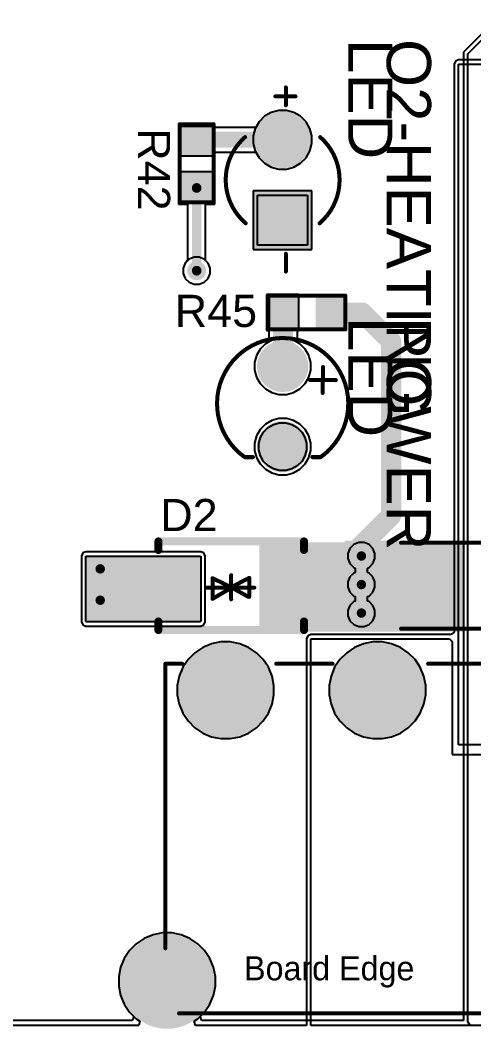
# Model space of a CAD drawing. Header units: millimetres. Extents: x -0.34 to 5.78, y -0.39 to 4.37.
# Drawn here: x 0.619 to 1.184, y -0.084 to 1.171 of the extents above; entities that cross this region are included whole.
import ezdxf

# ---------------------------------------------------------------- set-up
doc = ezdxf.new("R2010")
doc.units = ezdxf.units.MM
doc.header["$MEASUREMENT"] = 0
for name, color, linetype in [('BottomLayer', 5, 'Continuous'), ('BottomSolder', 6, 'Continuous'), ('MultiLayer', 9, 'Continuous'), ('PadHoleLayer', 156, 'Continuous'), ('TopLayer', 1, 'Continuous'), ('TopOverlay', 2, 'Continuous'), ('TopPaste', 8, 'Continuous'), ('TopSolder', 216, 'Continuous'), ('ViaHoleLayer', 16, 'Continuous')]:
    doc.layers.add(name, color=color, linetype=linetype)
doc.styles.add('Arial', font='', dxfattribs={"height": 0.2})
doc.styles.get('Arial').set_extended_font_data('Arial')

# ---------------------------------------------------------------- blocks, each defined once
blk = doc.blocks.new('SS_12D11G5R__20')
at = {"layer": 'BottomLayer'}
h = blk.add_hatch(color=5, dxfattribs=at)
edge = h.paths.add_edge_path()
edge.add_arc((-0.0728, 0.3622), 0.0551, 0, 360)
h = blk.add_hatch(color=5, dxfattribs=at)
edge = h.paths.add_edge_path()
edge.add_arc((0.4508, 0.3622), 0.0551, 0, 360)
h = blk.add_hatch(color=5, dxfattribs=at)
edge = h.paths.add_edge_path()
edge.add_arc((0, 0), 0.0551, 0, 360)
h = blk.add_hatch(color=5, dxfattribs=at)
edge = h.paths.add_edge_path()
edge.add_arc((0.189, 0), 0.0551, 0, 360)
h = blk.add_hatch(color=5, dxfattribs=at)
edge = h.paths.add_edge_path()
edge.add_arc((0.378, 0), 0.0551, 0, 360)
at = {"layer": 'BottomSolder'}
h = blk.add_hatch(color=6, dxfattribs=at)
edge = h.paths.add_edge_path()
edge.add_arc((-0.0728, 0.3622), 0.0591, 0, 360)
h = blk.add_hatch(color=6, dxfattribs=at)
edge = h.paths.add_edge_path()
edge.add_arc((0.4508, 0.3622), 0.0591, 0, 360)
h = blk.add_hatch(color=6, dxfattribs=at)
edge = h.paths.add_edge_path()
edge.add_arc((0, 0), 0.0591, 0, 360)
h = blk.add_hatch(color=6, dxfattribs=at)
edge = h.paths.add_edge_path()
edge.add_arc((0.189, 0), 0.0591, 0, 360)
h = blk.add_hatch(color=6, dxfattribs=at)
edge = h.paths.add_edge_path()
edge.add_arc((0.378, 0), 0.0591, 0, 360)
at = {"layer": 'MultiLayer'}
h = blk.add_hatch(color=9, dxfattribs=at)
edge = h.paths.add_edge_path()
edge.add_arc((-0.0728, 0.3622), 0.0551, 0, 360)
h = blk.add_hatch(color=9, dxfattribs=at)
edge = h.paths.add_edge_path()
edge.add_arc((0.4508, 0.3622), 0.0551, 0, 360)
h = blk.add_hatch(color=9, dxfattribs=at)
edge = h.paths.add_edge_path()
edge.add_arc((0, 0), 0.0551, 0, 360)
h = blk.add_hatch(color=9, dxfattribs=at)
edge = h.paths.add_edge_path()
edge.add_arc((0.189, 0), 0.0551, 0, 360)
h = blk.add_hatch(color=9, dxfattribs=at)
edge = h.paths.add_edge_path()
edge.add_arc((0.378, 0), 0.0551, 0, 360)
at = {"layer": 'PadHoleLayer'}
h = blk.add_hatch(color=156, dxfattribs=at)
edge = h.paths.add_edge_path()
edge.add_arc((-0.0728, 0.3622), 0.0315, 0, 360)
h = blk.add_hatch(color=156, dxfattribs=at)
edge = h.paths.add_edge_path()
edge.add_arc((0.4508, 0.3622), 0.0315, 0, 360)
h = blk.add_hatch(color=156, dxfattribs=at)
edge = h.paths.add_edge_path()
edge.add_arc((0, 0), 0.0315, 0, 360)
h = blk.add_hatch(color=156, dxfattribs=at)
edge = h.paths.add_edge_path()
edge.add_arc((0.189, 0), 0.0315, 0, 360)
h = blk.add_hatch(color=156, dxfattribs=at)
edge = h.paths.add_edge_path()
edge.add_arc((0.378, 0), 0.0315, 0, 360)
at = {"layer": 'TopLayer'}
h = blk.add_hatch(color=1, dxfattribs=at)
edge = h.paths.add_edge_path()
edge.add_arc((-0.0728, 0.3622), 0.0551, 0, 360)
h = blk.add_hatch(color=1, dxfattribs=at)
edge = h.paths.add_edge_path()
edge.add_arc((0.4508, 0.3622), 0.0551, 0, 360)
h = blk.add_hatch(color=1, dxfattribs=at)
edge = h.paths.add_edge_path()
edge.add_arc((0, 0), 0.0551, 0, 360)
h = blk.add_hatch(color=1, dxfattribs=at)
edge = h.paths.add_edge_path()
edge.add_arc((0.189, 0), 0.0551, 0, 360)
h = blk.add_hatch(color=1, dxfattribs=at)
edge = h.paths.add_edge_path()
edge.add_arc((0.378, 0), 0.0551, 0, 360)
at = {"layer": 'TopSolder'}
h = blk.add_hatch(color=216, dxfattribs=at)
edge = h.paths.add_edge_path()
edge.add_arc((-0.0728, 0.3622), 0.0591, 0, 360)
h = blk.add_hatch(color=216, dxfattribs=at)
edge = h.paths.add_edge_path()
edge.add_arc((0.4508, 0.3622), 0.0591, 0, 360)
h = blk.add_hatch(color=216, dxfattribs=at)
edge = h.paths.add_edge_path()
edge.add_arc((0, 0), 0.0591, 0, 360)
h = blk.add_hatch(color=216, dxfattribs=at)
edge = h.paths.add_edge_path()
edge.add_arc((0.189, 0), 0.0591, 0, 360)
h = blk.add_hatch(color=216, dxfattribs=at)
edge = h.paths.add_edge_path()
edge.add_arc((0.378, 0), 0.0591, 0, 360)
at = {"layer": 'TopOverlay'}
for points, const_width in [([(0.436, 0.4021), (-0.058, 0.4021)], 0.005), ([(0.0235, 0.3895), (0.0105, 0.3765)], 0.01), ([(0.0365, 0.3765), (0.0235, 0.3895)], 0.01), ([(0.0365, 0.3765), (0.0105, 0.3765)], 0.01), ([(0.0235, 0.3765), (0.0235, 0.3622)], 0.01), ([(0.035, 0.3507), (0.0235, 0.3622)], 0.01), ([(0.05, 0.3507), (0.035, 0.3507)], 0.01), ([(-0.075, 0.3211), (-0.075, -0.0329)], 0.005), ([(0.453, 0.3211), (0.453, -0.0329)], 0.005), ([(-0.054, -0.0329), (-0.075, -0.0329)], 0.005), ([(0.126, -0.0329), (0.056, -0.0329)], 0.005), ([(0.315, -0.0329), (0.245, -0.0329)], 0.005), ([(0.453, -0.0329), (0.432, -0.0329)], 0.005)]:
    blk.add_lwpolyline(points, dxfattribs=dict(at, const_width=const_width))
for points, const_width in [([(-0.0593, 0.4021, 1), (-0.0568, 0.4021, 1)], 0.0025), ([(0.4347, 0.4021, 1), (0.4372, 0.4021, 1)], 0.0025), ([(0.021, 0.3895, 1), (0.026, 0.3895, 1)], 0.005), ([(0.021, 0.3895, 1), (0.026, 0.3895, 1)], 0.005), ([(0.008, 0.3765, 1), (0.013, 0.3765, 1)], 0.005), ([(0.008, 0.3765, 1), (0.013, 0.3765, 1)], 0.005), ([(0.021, 0.3765, 1), (0.026, 0.3765, 1)], 0.005), ([(0.034, 0.3765, 1), (0.039, 0.3765, 1)], 0.005), ([(0.034, 0.3765, 1), (0.039, 0.3765, 1)], 0.005), ([(0.021, 0.3622, 1), (0.026, 0.3622, 1)], 0.005), ([(0.021, 0.3622, 1), (0.026, 0.3622, 1)], 0.005), ([(0.0325, 0.3507, 1), (0.0375, 0.3507, 1)], 0.005), ([(0.0325, 0.3507, 1), (0.0375, 0.3507, 1)], 0.005), ([(0.0475, 0.3507, 1), (0.0525, 0.3507, 1)], 0.005), ([(-0.0763, 0.3211, 1), (-0.0738, 0.3211, 1)], 0.0025), ([(0.4517, 0.3211, 1), (0.4542, 0.3211, 1)], 0.0025), ([(-0.042, 0.06, 1), (-0.052, 0.06, 1)], 0.0197), ([(-0.0569, 0.06, 1), (-0.0471, 0.06, 1)], 0.00984), ([(-0.0469, 0.06, 1), (-0.0371, 0.06, 1)], 0.00984), ([(-0.0763, -0.0329, 1), (-0.0738, -0.0329, 1)], 0.0025), ([(-0.0763, -0.0329, 1), (-0.0738, -0.0329, 1)], 0.0025), ([(-0.0553, -0.0329, 1), (-0.0528, -0.0329, 1)], 0.0025), ([(0.0547, -0.0329, 1), (0.0572, -0.0329, 1)], 0.0025), ([(0.1247, -0.0329, 1), (0.1272, -0.0329, 1)], 0.0025), ([(0.2437, -0.0329, 1), (0.2462, -0.0329, 1)], 0.0025), ([(0.3137, -0.0329, 1), (0.3162, -0.0329, 1)], 0.0025), ([(0.4307, -0.0329, 1), (0.4332, -0.0329, 1)], 0.0025), ([(0.4517, -0.0329, 1), (0.4542, -0.0329, 1)], 0.0025), ([(0.4517, -0.0329, 1), (0.4542, -0.0329, 1)], 0.0025)]:
    blk.add_lwpolyline(points, format="xyb", close=True, dxfattribs=dict(at, const_width=const_width))
blk.add_text('Board Edge ', height=0.03, rotation=180, dxfattribs=at).set_placement((0.355, 0.361))
blk = doc.blocks.new('R___0603_26')
at = {"layer": 'TopLayer'}
for points in [[(-0.015, 0.0175), (-0.015, -0.0175), (-0.045, -0.0175), (-0.045, 0.0175)], [(0.045, 0.0175), (0.045, -0.0175), (0.015, -0.0175), (0.015, 0.0175)]]:
    blk.add_hatch(color=1, dxfattribs=at).paths.add_polyline_path(points)
at = {"layer": 'TopPaste'}
for points in [[(-0.015, 0.0175), (-0.015, -0.0175), (-0.045, -0.0175), (-0.045, 0.0175)], [(0.045, 0.0175), (0.045, -0.0175), (0.015, -0.0175), (0.015, 0.0175)]]:
    blk.add_hatch(color=8, dxfattribs=at).paths.add_polyline_path(points)
at = {"layer": 'TopSolder'}
for points in [[(-0.011, 0.0215), (-0.011, -0.0215), (-0.049, -0.0215), (-0.049, 0.0215)], [(0.049, 0.0215), (0.049, -0.0215), (0.011, -0.0215), (0.011, 0.0215)]]:
    blk.add_hatch(color=216, dxfattribs=at).paths.add_polyline_path(points)
at = {"layer": 'TopOverlay', "const_width": 0.005}
for points in [[(-0.048, 0.021), (-0.048, -0.021)], [(0.048, 0.021), (-0.048, 0.021)], [(0.048, 0.021), (0.048, -0.021)], [(0.048, -0.021), (-0.048, -0.021)]]:
    blk.add_lwpolyline(points, dxfattribs=at)
at = {"layer": 'TopOverlay', "const_width": 0.0025}
for points in [[(-0.04925, 0.021, 1), (-0.04675, 0.021, 1)], [(-0.04925, 0.021, 1), (-0.04675, 0.021, 1)], [(0.04675, 0.021, 1), (0.04925, 0.021, 1)], [(0.04675, 0.021, 1), (0.04925, 0.021, 1)], [(-0.04925, -0.021, 1), (-0.04675, -0.021, 1)], [(-0.04925, -0.021, 1), (-0.04675, -0.021, 1)], [(0.04675, -0.021, 1), (0.04925, -0.021, 1)], [(0.04675, -0.021, 1), (0.04925, -0.021, 1)]]:
    blk.add_lwpolyline(points, format="xyb", close=True, dxfattribs=at)
blk = doc.blocks.new('R___0603_29')
at = {"layer": 'TopLayer'}
for points in [[(-0.015, 0.0175), (-0.015, -0.0175), (-0.045, -0.0175), (-0.045, 0.0175)], [(0.045, 0.0175), (0.045, -0.0175), (0.015, -0.0175), (0.015, 0.0175)]]:
    blk.add_hatch(color=1, dxfattribs=at).paths.add_polyline_path(points)
at = {"layer": 'TopPaste'}
for points in [[(-0.015, 0.0175), (-0.015, -0.0175), (-0.045, -0.0175), (-0.045, 0.0175)], [(0.045, 0.0175), (0.045, -0.0175), (0.015, -0.0175), (0.015, 0.0175)]]:
    blk.add_hatch(color=8, dxfattribs=at).paths.add_polyline_path(points)
at = {"layer": 'TopSolder'}
for points in [[(-0.011, 0.0215), (-0.011, -0.0215), (-0.049, -0.0215), (-0.049, 0.0215)], [(0.049, 0.0215), (0.049, -0.0215), (0.011, -0.0215), (0.011, 0.0215)]]:
    blk.add_hatch(color=216, dxfattribs=at).paths.add_polyline_path(points)
at = {"layer": 'TopOverlay', "const_width": 0.005}
for points in [[(-0.048, 0.021), (0.048, 0.021)], [(-0.048, 0.021), (-0.048, -0.021)], [(0.048, 0.021), (0.048, -0.021)], [(-0.048, -0.021), (0.048, -0.021)]]:
    blk.add_lwpolyline(points, dxfattribs=at)
at = {"layer": 'TopOverlay', "const_width": 0.0025}
for points in [[(-0.04925, 0.021, 1), (-0.04675, 0.021, 1)], [(-0.04925, 0.021, 1), (-0.04675, 0.021, 1)], [(0.04675, 0.021, 1), (0.04925, 0.021, 1)], [(0.04675, 0.021, 1), (0.04925, 0.021, 1)], [(-0.04925, -0.021, 1), (-0.04675, -0.021, 1)], [(-0.04925, -0.021, 1), (-0.04675, -0.021, 1)], [(0.04675, -0.021, 1), (0.04925, -0.021, 1)], [(0.04675, -0.021, 1), (0.04925, -0.021, 1)]]:
    blk.add_lwpolyline(points, format="xyb", close=True, dxfattribs=at)
blk = doc.blocks.new('TH_LED_R___3MM_78')
at = {"layer": 'BottomLayer'}
h = blk.add_hatch(color=5, dxfattribs=at)
edge = h.paths.add_edge_path()
edge.add_arc((-0.05, 0), 0.03, 0, 360)
h = blk.add_hatch(color=5, dxfattribs=at)
edge = h.paths.add_edge_path()
edge.add_arc((0.05, 0), 0.03, 0, 360)
at = {"layer": 'BottomSolder'}
h = blk.add_hatch(color=6, dxfattribs=at)
edge = h.paths.add_edge_path()
edge.add_arc((-0.05, 0), 0.032, 0, 360)
h = blk.add_hatch(color=6, dxfattribs=at)
edge = h.paths.add_edge_path()
edge.add_arc((0.05, 0), 0.032, 0, 360)
at = {"layer": 'MultiLayer'}
h = blk.add_hatch(color=9, dxfattribs=at)
edge = h.paths.add_edge_path()
edge.add_arc((-0.05, 0), 0.03, 0, 360)
h = blk.add_hatch(color=9, dxfattribs=at)
edge = h.paths.add_edge_path()
edge.add_arc((0.05, 0), 0.03, 0, 360)
at = {"layer": 'PadHoleLayer'}
h = blk.add_hatch(color=156, dxfattribs=at)
edge = h.paths.add_edge_path()
edge.add_arc((-0.05, 0), 0.0177, 0, 360)
h = blk.add_hatch(color=156, dxfattribs=at)
edge = h.paths.add_edge_path()
edge.add_arc((0.05, 0), 0.0177, 0, 360)
at = {"layer": 'TopLayer'}
h = blk.add_hatch(color=1, dxfattribs=at)
edge = h.paths.add_edge_path()
edge.add_arc((-0.05, 0), 0.03, 0, 360)
h = blk.add_hatch(color=1, dxfattribs=at)
edge = h.paths.add_edge_path()
edge.add_arc((0.05, 0), 0.03, 0, 360)
at = {"layer": 'TopSolder'}
h = blk.add_hatch(color=216, dxfattribs=at)
edge = h.paths.add_edge_path()
edge.add_arc((-0.05, 0), 0.032, 0, 360)
h = blk.add_hatch(color=216, dxfattribs=at)
edge = h.paths.add_edge_path()
edge.add_arc((0.05, 0), 0.032, 0, 360)
at = {"layer": 'TopOverlay', "const_width": 0.005}
blk.add_lwpolyline([(0.063, -0.0472, -3.140746), (0.063, 0.0472)], format="xyb", dxfattribs=at)
for points in [[(-0.0332, 0.0338), (-0.0328, 0.0662)], [(-0.0168, 0.0498), (-0.0492, 0.0502)], [(0.063, 0.0369), (0.063, 0.0472)], [(0.063, -0.0472), (0.063, -0.0369)]]:
    blk.add_lwpolyline(points, dxfattribs=at)
at = {"layer": 'TopOverlay', "const_width": 0.0025}
for points in [[(-0.0341, 0.0662, 1), (-0.0316, 0.0662, 1)], [(-0.0504, 0.0502, 1), (-0.0479, 0.0502, 1)], [(-0.0181, 0.0498, 1), (-0.0156, 0.0498, 1)], [(0.0617, 0.0472, 1), (0.0642, 0.0472, 1)], [(0.0617, 0.0472, 1), (0.0642, 0.0472, 1)], [(0.0617, 0.0369, 1), (0.0642, 0.0369, 1)], [(-0.0344, 0.0338, 1), (-0.0319, 0.0338, 1)], [(0.0617, -0.0369, 1), (0.0642, -0.0369, 1)], [(0.0617, -0.0472, 1), (0.0642, -0.0472, 1)], [(0.0617, -0.0472, 1), (0.0642, -0.0472, 1)]]:
    blk.add_lwpolyline(points, format="xyb", close=True, dxfattribs=at)
blk = doc.blocks.new('TH_LED_3____81')
at = {"layer": 'BottomLayer'}
blk.add_hatch(color=5, dxfattribs=at).paths.add_polyline_path([(-0.0815, 0.0315), (-0.0185, 0.0315), (-0.0185, -0.0315), (-0.0815, -0.0315)])
h = blk.add_hatch(color=5, dxfattribs=at)
edge = h.paths.add_edge_path()
edge.add_arc((0.05, 0), 0.0315, 0, 360)
at = {"layer": 'BottomSolder'}
blk.add_hatch(color=6, dxfattribs=at).paths.add_polyline_path([(-0.0855, 0.0355), (-0.0145, 0.0355), (-0.0145, -0.0355), (-0.0855, -0.0355)])
h = blk.add_hatch(color=6, dxfattribs=at)
edge = h.paths.add_edge_path()
edge.add_arc((0.05, 0), 0.0355, 0, 360)
at = {"layer": 'MultiLayer'}
blk.add_hatch(color=9, dxfattribs=at).paths.add_polyline_path([(-0.0815, 0.0315), (-0.0185, 0.0315), (-0.0185, -0.0315), (-0.0815, -0.0315)])
h = blk.add_hatch(color=9, dxfattribs=at)
edge = h.paths.add_edge_path()
edge.add_arc((0.05, 0), 0.0315, 0, 360)
at = {"layer": 'PadHoleLayer'}
h = blk.add_hatch(color=156, dxfattribs=at)
edge = h.paths.add_edge_path()
edge.add_arc((-0.05, 0), 0.0177, 0, 360)
h = blk.add_hatch(color=156, dxfattribs=at)
edge = h.paths.add_edge_path()
edge.add_arc((0.05, 0), 0.0177, 0, 360)
at = {"layer": 'TopLayer'}
blk.add_hatch(color=1, dxfattribs=at).paths.add_polyline_path([(-0.0815, 0.0315), (-0.0185, 0.0315), (-0.0185, -0.0315), (-0.0815, -0.0315)])
h = blk.add_hatch(color=1, dxfattribs=at)
edge = h.paths.add_edge_path()
edge.add_arc((0.05, 0), 0.0315, 0, 360)
at = {"layer": 'TopSolder'}
blk.add_hatch(color=216, dxfattribs=at).paths.add_polyline_path([(-0.0855, 0.0355), (-0.0145, 0.0355), (-0.0145, -0.0355), (-0.0855, -0.0355)])
h = blk.add_hatch(color=216, dxfattribs=at)
edge = h.paths.add_edge_path()
edge.add_arc((0.05, 0), 0.0355, 0, 360)
at = {"layer": 'TopOverlay', "const_width": 0.005}
for points in [[(-0.0539, 0.046, -0.457336), (0.0533, 0.0467)], [(0.0533, -0.0467, -0.457336), (-0.0539, -0.046)]]:
    blk.add_lwpolyline(points, format="xyb", dxfattribs=at)
at = {"layer": 'TopOverlay', "const_width": 0.0025}
for points in [[(-0.0552, 0.046, 1), (-0.0527, 0.046, 1)], [(0.052, 0.0467, 1), (0.0545, 0.0467, 1)], [(0.1027, 0.009, 1), (0.1052, 0.009, 1)], [(-0.1153, -0.004, 1), (-0.1128, -0.004, 1)], [(-0.0932, -0.004, 1), (-0.0907, -0.004, 1)], [(0.0917, -0.004, 1), (0.0943, -0.004, 1)], [(0.1138, -0.004, 1), (0.1163, -0.004, 1)], [(0.1027, -0.016, 1), (0.1052, -0.016, 1)], [(-0.0552, -0.046, 1), (-0.0527, -0.046, 1)], [(0.052, -0.0467, 1), (0.0545, -0.0467, 1)]]:
    blk.add_lwpolyline(points, format="xyb", close=True, dxfattribs=at)
at = {"layer": 'TopOverlay', "const_width": 0.005}
for points in [[(0.104, 0.009), (0.104, -0.016)], [(-0.114, -0.004), (-0.092, -0.004)], [(0.093, -0.004), (0.115, -0.004)]]:
    blk.add_lwpolyline(points, dxfattribs=at)
blk = doc.blocks.new('SMA_B__D___________98')
at = {"layer": 'TopLayer'}
for points in [[(-0.1181, 0.0354), (-0.0394, 0.0354), (-0.0394, -0.0354), (-0.1181, -0.0354)], [(0.0394, 0.0354), (0.1181, 0.0354), (0.1181, -0.0354), (0.0394, -0.0354)]]:
    blk.add_hatch(color=1, dxfattribs=at).paths.add_polyline_path(points)
at = {"layer": 'TopPaste'}
for points in [[(-0.1181, 0.0354), (-0.0394, 0.0354), (-0.0394, -0.0354), (-0.1181, -0.0354)], [(0.0394, 0.0354), (0.1181, 0.0354), (0.1181, -0.0354), (0.0394, -0.0354)]]:
    blk.add_hatch(color=8, dxfattribs=at).paths.add_polyline_path(points)
at = {"layer": 'TopSolder'}
for points in [[(-0.1201, 0.0374), (-0.0374, 0.0374), (-0.0374, -0.0374), (-0.1201, -0.0374)], [(0.0374, 0.0374), (0.1201, 0.0374), (0.1201, -0.0374), (0.0374, -0.0374)]]:
    blk.add_hatch(color=216, dxfattribs=at).paths.add_polyline_path(points)
at = {"layer": 'TopOverlay'}
for points, const_width in [([(-0.0906, 0.0551), (0.0906, 0.0551)], 0.01), ([(-0.0906, 0.0445), (-0.0906, 0.0551)], 0.01), ([(0.0906, 0.0445), (0.0906, 0.0551)], 0.01), ([(-0.0001, -0.0019), (-0.0001, 0.0131)], 0.005), ([(-0.0299, -0.0024), (0.0287, -0.0024)], 0.005), ([(-0.0232, 0.0094), (-0.0001, -0.0019)], 0.005), ([(-0.0232, -0.0163), (-0.0232, 0.0094)], 0.005), ([(-0.0232, -0.0163), (0.0006, -0.0023)], 0.005), ([(-0.0001, -0.0019), (0.0224, 0.0098)], 0.005), ([(-0.0001, -0.0169), (-0.0001, -0.0019)], 0.005), ([(0.0006, -0.0023), (0.0213, -0.0138)], 0.005), ([(0.0224, -0.0138), (0.0224, 0.0098)], 0.005), ([(-0.0906, -0.0551), (-0.0906, -0.0445)], 0.01), ([(-0.0906, -0.0551), (0.0906, -0.0551)], 0.01), ([(0.0906, -0.0551), (0.0906, -0.0445)], 0.01)]:
    blk.add_lwpolyline(points, dxfattribs=dict(at, const_width=const_width))
for points, const_width in [([(-0.0931, 0.0551, 1), (-0.0881, 0.0551, 1)], 0.005), ([(-0.0931, 0.0551, 1), (-0.0881, 0.0551, 1)], 0.005), ([(0.0881, 0.0551, 1), (0.0931, 0.0551, 1)], 0.005), ([(0.0881, 0.0551, 1), (0.0931, 0.0551, 1)], 0.005), ([(-0.0931, 0.0445, 1), (-0.0881, 0.0445, 1)], 0.005), ([(0.0881, 0.0445, 1), (0.0931, 0.0445, 1)], 0.005), ([(-0.0013, 0.0131, 1), (0.0012, 0.0131, 1)], 0.0025), ([(-0.0312, -0.0024, 1), (-0.0287, -0.0024, 1)], 0.0025), ([(-0.0245, 0.0094, 1), (-0.022, 0.0094, 1)], 0.0025), ([(-0.0245, 0.0094, 1), (-0.022, 0.0094, 1)], 0.0025), ([(-0.0013, -0.0019, 1), (0.0012, -0.0019, 1)], 0.0025), ([(-0.0013, -0.0019, 1), (0.0012, -0.0019, 1)], 0.0025), ([(-0.0013, -0.0019, 1), (0.0012, -0.0019, 1)], 0.0025), ([(-0.0013, -0.0019, 1), (0.0012, -0.0019, 1)], 0.0025), ([(-0.0007, -0.0023, 1), (0.0018, -0.0023, 1)], 0.0025), ([(-0.0007, -0.0023, 1), (0.0018, -0.0023, 1)], 0.0025), ([(0.0212, 0.0098, 1), (0.0237, 0.0098, 1)], 0.0025), ([(0.0212, 0.0098, 1), (0.0237, 0.0098, 1)], 0.0025), ([(0.0275, -0.0024, 1), (0.03, -0.0024, 1)], 0.0025), ([(0.02, -0.0138, 1), (0.0225, -0.0138, 1)], 0.0025), ([(0.0212, -0.0138, 1), (0.0237, -0.0138, 1)], 0.0025), ([(-0.0245, -0.0163, 1), (-0.022, -0.0163, 1)], 0.0025), ([(-0.0245, -0.0163, 1), (-0.022, -0.0163, 1)], 0.0025), ([(-0.0013, -0.0169, 1), (0.0012, -0.0169, 1)], 0.0025), ([(-0.0931, -0.0445, 1), (-0.0881, -0.0445, 1)], 0.005), ([(-0.0931, -0.0551, 1), (-0.0881, -0.0551, 1)], 0.005), ([(-0.0931, -0.0551, 1), (-0.0881, -0.0551, 1)], 0.005), ([(0.0881, -0.0445, 1), (0.0931, -0.0445, 1)], 0.005), ([(0.0881, -0.0551, 1), (0.0931, -0.0551, 1)], 0.005), ([(0.0881, -0.0551, 1), (0.0931, -0.0551, 1)], 0.005)]:
    blk.add_lwpolyline(points, format="xyb", close=True, dxfattribs=dict(at, const_width=const_width))
blk = doc.blocks.new('SMA_99')
at = {"layer": 'TopLayer'}
for points in [[(-0.128, 0.0335), (-0.0295, 0.0335), (-0.0295, -0.0335), (-0.128, -0.0335)], [(0.0295, 0.0335), (0.128, 0.0335), (0.128, -0.0335), (0.0295, -0.0335)]]:
    blk.add_hatch(color=1, dxfattribs=at).paths.add_polyline_path(points)
at = {"layer": 'TopOverlay'}
for points in [[(-0.175, -0.056), (-0.1291, -0.056), (-0.1291, 0.056), (-0.175, 0.056)], [(-0.1299, 0.0364), (-0.1022, 0.0364), (-0.1022, 0.056), (-0.1299, 0.056)], [(-0.1299, -0.056), (-0.1022, -0.056), (-0.1022, -0.0364), (-0.1299, -0.0364)]]:
    blk.add_hatch(color=2, dxfattribs=at).paths.add_polyline_path(points)
at = {"layer": 'TopPaste'}
for points in [[(-0.128, 0.0335), (-0.0295, 0.0335), (-0.0295, -0.0335), (-0.128, -0.0335)], [(0.0295, 0.0335), (0.128, 0.0335), (0.128, -0.0335), (0.0295, -0.0335)]]:
    blk.add_hatch(color=8, dxfattribs=at).paths.add_polyline_path(points)
at = {"layer": 'TopSolder'}
for points in [[(-0.132, 0.0375), (-0.0255, 0.0375), (-0.0255, -0.0375), (-0.132, -0.0375)], [(0.0255, 0.0375), (0.132, 0.0375), (0.132, -0.0375), (0.0255, -0.0375)]]:
    blk.add_hatch(color=216, dxfattribs=at).paths.add_polyline_path(points)
at = {"layer": 'TopOverlay', "const_width": 0.005}
for points in [[(-0.1047, 0.0535), (0.0811, 0.0535)], [(0.0811, 0.0398), (0.0811, 0.0535)], [(0.0811, -0.0535), (0.0811, -0.0398)], [(-0.1047, -0.0535), (0.0811, -0.0535)]]:
    blk.add_lwpolyline(points, dxfattribs=at)
at = {"layer": 'TopOverlay', "const_width": 0.0025}
for points in [[(-0.1059, 0.0535, 1), (-0.1034, 0.0535, 1)], [(0.0799, 0.0535, 1), (0.0824, 0.0535, 1)], [(0.0799, 0.0535, 1), (0.0824, 0.0535, 1)], [(0.0799, 0.0398, 1), (0.0824, 0.0398, 1)], [(0.0799, -0.0398, 1), (0.0824, -0.0398, 1)], [(-0.1059, -0.0535, 1), (-0.1034, -0.0535, 1)], [(0.0799, -0.0535, 1), (0.0824, -0.0535, 1)], [(0.0799, -0.0535, 1), (0.0824, -0.0535, 1)]]:
    blk.add_lwpolyline(points, format="xyb", close=True, dxfattribs=at)

msp = doc.modelspace()

# ---------------------------------------------------------------- hatches: boundary and pattern name
at = {"layer": 'BottomLayer'}
h = msp.add_hatch(color=5, dxfattribs=at)
edge = h.paths.add_edge_path()
edge.add_arc((0.839, 0.859), 0.0118, 0, 360)
h = msp.add_hatch(color=5, dxfattribs=at)
edge = h.paths.add_edge_path()
edge.add_arc((1.044, 0.504), 0.0118, 0, 360)
h = msp.add_hatch(color=5, dxfattribs=at)
edge = h.paths.add_edge_path()
edge.add_arc((0.719, 0.488), 0.0118, 0, 360)
h = msp.add_hatch(color=5, dxfattribs=at)
edge = h.paths.add_edge_path()
edge.add_arc((1.044, 0.4685), 0.0118, 0, 360)
h = msp.add_hatch(color=5, dxfattribs=at)
edge = h.paths.add_edge_path()
edge.add_arc((0.719, 0.449), 0.0118, 0, 360)
h = msp.add_hatch(color=5, dxfattribs=at)
edge = h.paths.add_edge_path()
edge.add_arc((1.044, 0.433), 0.0118, 0, 360)
at = {"layer": 'BottomSolder'}
h = msp.add_hatch(color=6, dxfattribs=at)
edge = h.paths.add_edge_path()
edge.add_arc((0.839, 0.859), 0.00991, 0, 360)
h = msp.add_hatch(color=6, dxfattribs=at)
edge = h.paths.add_edge_path()
edge.add_arc((1.044, 0.504), 0.00991, 0, 360)
h = msp.add_hatch(color=6, dxfattribs=at)
edge = h.paths.add_edge_path()
edge.add_arc((0.719, 0.488), 0.00991, 0, 360)
h = msp.add_hatch(color=6, dxfattribs=at)
edge = h.paths.add_edge_path()
edge.add_arc((1.044, 0.4685), 0.00991, 0, 360)
h = msp.add_hatch(color=6, dxfattribs=at)
edge = h.paths.add_edge_path()
edge.add_arc((0.719, 0.449), 0.00991, 0, 360)
h = msp.add_hatch(color=6, dxfattribs=at)
edge = h.paths.add_edge_path()
edge.add_arc((1.044, 0.433), 0.00991, 0, 360)
at = {"layer": 'TopLayer'}
h = msp.add_hatch(color=1, dxfattribs=at)
edge = h.paths.add_edge_path()
edge.add_arc((0.839, 0.859), 0.0118, 0, 360)
for points in [[(0.917, 0.41), (1.171, 0.41), (1.171, 0.521), (0.917, 0.521)], [(0.701, 0.422), (0.844, 0.422), (0.844, 0.504), (0.701, 0.504)]]:
    msp.add_hatch(color=1, dxfattribs=at).paths.add_polyline_path(points)
h = msp.add_hatch(color=1, dxfattribs=at)
edge = h.paths.add_edge_path()
edge.add_arc((1.044, 0.504), 0.0118, 0, 360)
h = msp.add_hatch(color=1, dxfattribs=at)
edge = h.paths.add_edge_path()
edge.add_arc((0.719, 0.488), 0.0118, 0, 360)
h = msp.add_hatch(color=1, dxfattribs=at)
edge = h.paths.add_edge_path()
edge.add_arc((1.044, 0.4685), 0.0118, 0, 360)
h = msp.add_hatch(color=1, dxfattribs=at)
edge = h.paths.add_edge_path()
edge.add_arc((0.719, 0.449), 0.0118, 0, 360)
h = msp.add_hatch(color=1, dxfattribs=at)
edge = h.paths.add_edge_path()
edge.add_arc((1.044, 0.433), 0.0118, 0, 360)
at = {"layer": 'TopSolder'}
h = msp.add_hatch(color=216, dxfattribs=at)
edge = h.paths.add_edge_path()
edge.add_arc((0.839, 0.859), 0.00991, 0, 360)
h = msp.add_hatch(color=216, dxfattribs=at)
edge = h.paths.add_edge_path()
edge.add_arc((1.044, 0.504), 0.00991, 0, 360)
h = msp.add_hatch(color=216, dxfattribs=at)
edge = h.paths.add_edge_path()
edge.add_arc((0.719, 0.488), 0.00991, 0, 360)
h = msp.add_hatch(color=216, dxfattribs=at)
edge = h.paths.add_edge_path()
edge.add_arc((1.044, 0.4685), 0.00991, 0, 360)
h = msp.add_hatch(color=216, dxfattribs=at)
edge = h.paths.add_edge_path()
edge.add_arc((0.719, 0.449), 0.00991, 0, 360)
h = msp.add_hatch(color=216, dxfattribs=at)
edge = h.paths.add_edge_path()
edge.add_arc((1.044, 0.433), 0.00991, 0, 360)
at = {"layer": 'ViaHoleLayer'}
h = msp.add_hatch(color=16, dxfattribs=at)
edge = h.paths.add_edge_path()
edge.add_arc((0.839, 0.859), 0.00591, 0, 360)
h = msp.add_hatch(color=16, dxfattribs=at)
edge = h.paths.add_edge_path()
edge.add_arc((1.044, 0.504), 0.00591, 0, 360)
h = msp.add_hatch(color=16, dxfattribs=at)
edge = h.paths.add_edge_path()
edge.add_arc((0.719, 0.488), 0.00591, 0, 360)
h = msp.add_hatch(color=16, dxfattribs=at)
edge = h.paths.add_edge_path()
edge.add_arc((1.044, 0.4685), 0.00591, 0, 360)
h = msp.add_hatch(color=16, dxfattribs=at)
edge = h.paths.add_edge_path()
edge.add_arc((0.719, 0.449), 0.00591, 0, 360)
h = msp.add_hatch(color=16, dxfattribs=at)
edge = h.paths.add_edge_path()
edge.add_arc((1.044, 0.433), 0.00591, 0, 360)

# ---------------------------------------------------------------- linework, layer by layer
at = {"layer": 'BottomLayer'}
for p, q in [((1.1612, 1.1198), (1.1596, 1.116)), ((1.165, 1.1214), (1.1612, 1.1198)), ((2.7581, 1.1214), (1.165, 1.1214)), ((1.1596, 1.116), (1.1596, 0.4091)), ((1.165, 0.269), (1.165, 1.116)), ((1.165, 1.116), (2.7581, 1.116)), ((0.9319, 1.056), (0.9236, 1.0512)), ((0.9412, 1.0585), (0.9319, 1.056)), ((0.9508, 1.0585), (0.9412, 1.0585)), ((0.9601, 1.056), (0.9508, 1.0585)), ((0.9684, 1.0512), (0.9601, 1.056)), ((0.9168, 1.0444), (0.912, 1.0361)), ((0.9236, 1.0512), (0.9168, 1.0444)), ((0.9752, 1.0444), (0.9684, 1.0512)), ((0.98, 1.0361), (0.9752, 1.0444)), ((0.912, 1.0361), (0.9095, 1.0268)), ((0.9825, 1.0268), (0.98, 1.0361)), ((0.9095, 1.0268), (0.9095, 1.0172)), ((0.9095, 1.0172), (0.912, 1.0079)), ((0.98, 1.0079), (0.9825, 1.0172)), ((0.9825, 1.0172), (0.9825, 1.0268)), ((0.912, 1.0079), (0.9168, 0.9996)), ((0.9752, 0.9996), (0.98, 1.0079)), ((0.9168, 0.9996), (0.9236, 0.9928)), ((0.9236, 0.9928), (0.9319, 0.988)), ((0.9601, 0.988), (0.9684, 0.9928)), ((0.9684, 0.9928), (0.9752, 0.9996)), ((0.9319, 0.988), (0.9412, 0.9855)), ((0.9412, 0.9855), (0.9508, 0.9855)), ((0.9508, 0.9855), (0.9601, 0.988)), ((0.8247, 0.8685), (0.8222, 0.8623)), ((0.8295, 0.8733), (0.8247, 0.8685)), ((0.8357, 0.8758), (0.8295, 0.8733)), ((0.8423, 0.8758), (0.8357, 0.8758)), ((0.8485, 0.8733), (0.8423, 0.8758)), ((0.8533, 0.8685), (0.8485, 0.8733)), ((0.8558, 0.8623), (0.8533, 0.8685)), ((0.8222, 0.8623), (0.8222, 0.8557)), ((0.8222, 0.8557), (0.8247, 0.8495)), ((0.8533, 0.8495), (0.8558, 0.8557)), ((0.8558, 0.8557), (0.8558, 0.8623)), ((0.8247, 0.8495), (0.8295, 0.8447)), ((0.8295, 0.8447), (0.8357, 0.8422)), ((0.8357, 0.8422), (0.8423, 0.8422)), ((0.8423, 0.8422), (0.8485, 0.8447)), ((0.8485, 0.8447), (0.8533, 0.8495)), ((0.9245, 0.768), (0.918, 0.7615)), ((0.9325, 0.7726), (0.9245, 0.768)), ((0.9414, 0.775), (0.9325, 0.7726)), ((0.9506, 0.775), (0.9414, 0.775)), ((0.9595, 0.7726), (0.9506, 0.775)), ((0.9675, 0.768), (0.9595, 0.7726)), ((0.974, 0.7615), (0.9675, 0.768)), ((0.9134, 0.7535), (0.911, 0.7446)), ((0.918, 0.7615), (0.9134, 0.7535)), ((0.9786, 0.7535), (0.974, 0.7615)), ((0.981, 0.7446), (0.9786, 0.7535)), ((0.911, 0.7446), (0.911, 0.7354)), ((0.981, 0.7354), (0.981, 0.7446)), ((0.911, 0.7354), (0.9134, 0.7265)), ((0.9786, 0.7265), (0.981, 0.7354)), ((0.9134, 0.7265), (0.918, 0.7185)), ((0.918, 0.7185), (0.9245, 0.712)), ((0.9675, 0.712), (0.974, 0.7185)), ((0.974, 0.7185), (0.9786, 0.7265)), ((0.9245, 0.712), (0.9325, 0.7074)), ((0.9325, 0.7074), (0.9414, 0.705)), ((0.9414, 0.705), (0.9506, 0.705)), ((0.9506, 0.705), (0.9595, 0.7074)), ((0.9595, 0.7074), (0.9675, 0.712)), ((1.0345, 0.5183), (1.0297, 0.5135)), ((1.0407, 0.5208), (1.0345, 0.5183)), ((1.0473, 0.5208), (1.0407, 0.5208)), ((1.0535, 0.5183), (1.0473, 0.5208)), ((1.0583, 0.5135), (1.0535, 0.5183)), ((1.0297, 0.5135), (1.0272, 0.5073)), ((1.0272, 0.5073), (1.0272, 0.5007)), ((1.0608, 0.5073), (1.0583, 0.5135)), ((1.0608, 0.5007), (1.0608, 0.5073)), ((1.0272, 0.5007), (1.0297, 0.4945)), ((1.0297, 0.4945), (1.0345, 0.4897)), ((1.0345, 0.4897), (1.0364, 0.489)), ((1.0516, 0.489), (1.0535, 0.4897)), ((1.0535, 0.4897), (1.0583, 0.4945)), ((1.0583, 0.4945), (1.0608, 0.5007)), ((1.0297, 0.478), (1.0272, 0.4718)), ((1.0345, 0.4828), (1.0297, 0.478)), ((1.0364, 0.4835), (1.0345, 0.4828)), ((1.0364, 0.489), (1.0364, 0.4835)), ((1.0516, 0.4835), (1.0516, 0.489)), ((1.0535, 0.4828), (1.0516, 0.4835)), ((1.0583, 0.478), (1.0535, 0.4828)), ((1.0608, 0.4718), (1.0583, 0.478)), ((1.0272, 0.4718), (1.0272, 0.4652)), ((1.0272, 0.4652), (1.0297, 0.459)), ((1.0583, 0.459), (1.0608, 0.4652)), ((1.0608, 0.4652), (1.0608, 0.4718)), ((1.0297, 0.459), (1.0345, 0.4542)), ((1.0345, 0.4542), (1.0364, 0.4535)), ((1.0364, 0.4535), (1.0364, 0.448)), ((1.0516, 0.4535), (1.0535, 0.4542)), ((1.0516, 0.448), (1.0516, 0.4535)), ((1.0535, 0.4542), (1.0583, 0.459)), ((1.0297, 0.4425), (1.0272, 0.4363)), ((1.0345, 0.4473), (1.0297, 0.4425)), ((1.0364, 0.448), (1.0345, 0.4473)), ((1.0535, 0.4473), (1.0516, 0.448)), ((1.0583, 0.4425), (1.0535, 0.4473)), ((1.0608, 0.4363), (1.0583, 0.4425)), ((1.0272, 0.4363), (1.0272, 0.4297)), ((1.0272, 0.4297), (1.0297, 0.4235)), ((1.0583, 0.4235), (1.0608, 0.4297)), ((1.0608, 0.4297), (1.0608, 0.4363)), ((1.0297, 0.4235), (1.0345, 0.4187)), ((1.0345, 0.4187), (1.0407, 0.4162)), ((1.0407, 0.4162), (1.0473, 0.4162)), ((1.0473, 0.4162), (1.0535, 0.4187)), ((1.0535, 0.4187), (1.0583, 0.4235)), ((0.9772, 0.4048), (0.9756, 0.401)), ((0.981, 0.4064), (0.9772, 0.4048)), ((1.1535, 0.4064), (0.981, 0.4064)), ((1.1536, 0.4064), (1.1535, 0.4064)), ((1.1546, 0.406), (1.1536, 0.4064)), ((1.1536, 0.4064), (1.1536, 0.4064)), ((1.1571, 0.407), (1.1546, 0.406)), ((1.1596, 0.4091), (1.1571, 0.407)), ((1.1596, 0.4091), (1.1596, 0.4091)), ((0.8465, 0.3903), (0.8367, 0.3837)), ((0.8575, 0.3948), (0.8465, 0.3903)), ((0.8691, 0.3971), (0.8575, 0.3948)), ((0.8809, 0.3971), (0.8691, 0.3971)), ((0.8926, 0.3948), (0.8809, 0.3971)), ((0.9035, 0.3903), (0.8926, 0.3948)), ((0.9133, 0.3837), (0.9035, 0.3903)), ((0.9756, 0.401), (0.9756, -0.08)), ((0.981, -0.08), (0.981, 0.401)), ((0.981, 0.401), (1.1535, 0.401)), ((1.1535, 0.401), (1.1571, 0.3975)), ((1.1571, 0.3975), (1.1569, 0.257)), ((0.8367, 0.3837), (0.8283, 0.3753)), ((0.9217, 0.3753), (0.9133, 0.3837)), ((0.8217, 0.3655), (0.8172, 0.3545)), ((0.8283, 0.3753), (0.8217, 0.3655)), ((0.9283, 0.3655), (0.9217, 0.3753)), ((0.9328, 0.3545), (0.9283, 0.3655)), ((0.8172, 0.3545), (0.8149, 0.3429)), ((0.9351, 0.3429), (0.9328, 0.3545)), ((0.8149, 0.3429), (0.8149, 0.3311)), ((0.9351, 0.3311), (0.9351, 0.3429)), ((0.8149, 0.3311), (0.8172, 0.3195)), ((0.9328, 0.3195), (0.9351, 0.3311)), ((0.8172, 0.3195), (0.8217, 0.3085)), ((0.9283, 0.3085), (0.9328, 0.3195)), ((0.8217, 0.3085), (0.8283, 0.2987)), ((0.9217, 0.2987), (0.9283, 0.3085)), ((0.8283, 0.2987), (0.8367, 0.2903)), ((0.8367, 0.2903), (0.8465, 0.2837)), ((0.9035, 0.2837), (0.9133, 0.2903)), ((0.9133, 0.2903), (0.9217, 0.2987)), ((0.8465, 0.2837), (0.8575, 0.2792)), ((0.8575, 0.2792), (0.8691, 0.2769)), ((0.8691, 0.2769), (0.8809, 0.2769)), ((0.8809, 0.2769), (0.8926, 0.2792)), ((0.8926, 0.2792), (0.9035, 0.2837)), ((1.419, 0.269), (1.165, 0.269)), ((1.1569, 0.257), (1.418, 0.257)), ((0.7737, 0.0281), (0.7639, 0.0215)), ((0.7847, 0.0326), (0.7737, 0.0281)), ((0.7963, 0.0349), (0.7847, 0.0326)), ((0.8081, 0.0349), (0.7963, 0.0349)), ((0.8197, 0.0326), (0.8081, 0.0349)), ((0.8307, 0.0281), (0.8197, 0.0326)), ((0.8405, 0.0215), (0.8307, 0.0281)), ((0.7555, 0.0131), (0.7489, 0.0033)), ((0.7639, 0.0215), (0.7555, 0.0131)), ((0.8489, 0.0131), (0.8405, 0.0215)), ((0.8555, 0.0033), (0.8489, 0.0131)), ((0.7489, 0.0033), (0.7444, -0.0077)), ((0.86, -0.0077), (0.8555, 0.0033)), ((0.7444, -0.0077), (0.7421, -0.0193)), ((0.8623, -0.0193), (0.86, -0.0077)), ((0.7421, -0.0193), (0.7421, -0.0311)), ((0.8623, -0.0311), (0.8623, -0.0193)), ((0.7421, -0.0311), (0.7444, -0.0427)), ((0.86, -0.0427), (0.8623, -0.0311)), ((0.7444, -0.0427), (0.7489, -0.0537)), ((0.8555, -0.0537), (0.86, -0.0427)), ((0.7489, -0.0537), (0.7555, -0.0635)), ((0.8489, -0.0635), (0.8555, -0.0537)), ((0.7555, -0.0635), (0.7639, -0.0719)), ((0.7639, -0.0719), (0.7685, -0.075)), ((0.7685, -0.075), (0.767, -0.08)), ((0.8359, -0.075), (0.8405, -0.0719)), ((0.8374, -0.08), (0.8359, -0.075)), ((0.8405, -0.0719), (0.8489, -0.0635)), ((0.767, -0.08), (-0.073, -0.08)), ((0.9756, -0.08), (0.8374, -0.08)), ((0.9756, -0.08), (0.9756, -0.08)), ((1.2906, -0.08), (0.981, -0.08))]:
    msp.add_line(p, q, dxfattribs=at)
at = {"layer": 'TopLayer'}
for p, q in [((1.226, 1.186), (1.171, 1.131)), ((1.1764, 1.1288), (1.2282, 1.1806)), ((1.171, 1.131), (1.171, -0.074)), ((1.1764, -0.074), (1.1764, 1.1288)), ((0.9319, 1.056), (0.9236, 1.0512)), ((0.9412, 1.0585), (0.9319, 1.056)), ((0.9508, 1.0585), (0.9412, 1.0585)), ((0.9601, 1.056), (0.9508, 1.0585)), ((0.9684, 1.0512), (0.9601, 1.056)), ((0.8615, 1.042), (0.8165, 1.042)), ((0.8165, 1.042), (0.8165, 1.002)), ((0.8615, 1.0373), (0.8615, 1.042)), ((0.9168, 1.0444), (0.9127, 1.0373)), ((0.9236, 1.0512), (0.9168, 1.0444)), ((0.9752, 1.0444), (0.9684, 1.0512)), ((0.98, 1.0361), (0.9752, 1.0444)), ((0.9127, 1.0373), (0.8615, 1.0373)), ((0.9825, 1.0268), (0.98, 1.0361)), ((0.98, 1.0079), (0.9825, 1.0172)), ((0.9825, 1.0172), (0.9825, 1.0268)), ((0.8615, 1.002), (0.8615, 1.0067)), ((0.8615, 1.0067), (0.9127, 1.0067)), ((0.9127, 1.0067), (0.9168, 0.9996)), ((0.9752, 0.9996), (0.98, 1.0079)), ((0.8165, 1.002), (0.8615, 1.002)), ((0.9168, 0.9996), (0.9236, 0.9928)), ((0.9236, 0.9928), (0.9319, 0.988)), ((0.9601, 0.988), (0.9684, 0.9928)), ((0.9684, 0.9928), (0.9752, 0.9996)), ((0.8615, 0.982), (0.8165, 0.982)), ((0.8165, 0.982), (0.8165, 0.942)), ((0.8615, 0.942), (0.8615, 0.982)), ((0.9319, 0.988), (0.9412, 0.9855)), ((0.9412, 0.9855), (0.9508, 0.9855)), ((0.9508, 0.9855), (0.9601, 0.988)), ((0.9825, 0.9585), (0.9095, 0.9585)), ((0.9095, 0.9585), (0.9095, 0.8855)), ((0.9825, 0.8855), (0.9825, 0.9585)), ((0.8165, 0.942), (0.8278, 0.942)), ((0.8278, 0.942), (0.8278, 0.8716)), ((0.8502, 0.8716), (0.8502, 0.942)), ((0.8502, 0.942), (0.8615, 0.942)), ((0.9149, 0.8909), (0.9149, 0.9531)), ((0.9149, 0.9531), (0.9771, 0.9531)), ((0.9771, 0.9531), (0.9771, 0.8909)), ((0.9095, 0.8855), (0.9825, 0.8855)), ((0.9771, 0.8909), (0.9149, 0.8909)), ((0.8247, 0.8685), (0.8222, 0.8623)), ((0.8278, 0.8716), (0.8247, 0.8685)), ((0.8533, 0.8685), (0.8502, 0.8716)), ((0.8558, 0.8623), (0.8533, 0.8685)), ((0.8222, 0.8623), (0.8222, 0.8557)), ((0.8222, 0.8557), (0.8247, 0.8495)), ((0.8533, 0.8495), (0.8558, 0.8557)), ((0.8558, 0.8557), (0.8558, 0.8623)), ((0.8247, 0.8495), (0.8295, 0.8447)), ((0.8295, 0.8447), (0.8357, 0.8422)), ((0.8357, 0.8422), (0.8423, 0.8422)), ((0.8423, 0.8422), (0.8485, 0.8447)), ((0.8485, 0.8447), (0.8533, 0.8495)), ((0.966, 0.8295), (0.926, 0.8295)), ((0.926, 0.8295), (0.926, 0.7845)), ((0.966, 0.7845), (0.966, 0.8295)), ((0.926, 0.7845), (0.9287, 0.7845)), ((0.9287, 0.7845), (0.9287, 0.7704)), ((0.9643, 0.7698), (0.9643, 0.7845)), ((0.9643, 0.7845), (0.966, 0.7845)), ((0.9245, 0.768), (0.918, 0.7615)), ((0.9287, 0.7704), (0.9245, 0.768)), ((0.9675, 0.768), (0.9643, 0.7698)), ((0.974, 0.7615), (0.9675, 0.768)), ((0.9134, 0.7535), (0.911, 0.7446)), ((0.918, 0.7615), (0.9134, 0.7535)), ((0.9786, 0.7535), (0.974, 0.7615)), ((0.981, 0.7446), (0.9786, 0.7535)), ((0.911, 0.7446), (0.911, 0.7354)), ((0.981, 0.7354), (0.981, 0.7446)), ((0.911, 0.7354), (0.9134, 0.7265)), ((0.9786, 0.7265), (0.981, 0.7354)), ((0.9134, 0.7265), (0.918, 0.7185)), ((0.918, 0.7185), (0.9245, 0.712)), ((0.9675, 0.712), (0.974, 0.7185)), ((0.974, 0.7185), (0.9786, 0.7265)), ((0.9245, 0.712), (0.9325, 0.7074)), ((0.9325, 0.7074), (0.9414, 0.705)), ((0.9414, 0.705), (0.9506, 0.705)), ((0.9506, 0.705), (0.9595, 0.7074)), ((0.9595, 0.7074), (0.9675, 0.712)), ((0.9245, 0.668), (0.918, 0.6615)), ((0.9325, 0.6726), (0.9245, 0.668)), ((0.9278, 0.6637), (0.9346, 0.6676)), ((0.9414, 0.675), (0.9325, 0.6726)), ((0.9346, 0.6676), (0.9421, 0.6696)), ((0.9506, 0.675), (0.9414, 0.675)), ((0.9421, 0.6696), (0.9499, 0.6696)), ((0.9499, 0.6696), (0.9574, 0.6676)), ((0.9595, 0.6726), (0.9506, 0.675)), ((0.9574, 0.6676), (0.9642, 0.6637)), ((0.9675, 0.668), (0.9595, 0.6726)), ((0.974, 0.6615), (0.9675, 0.668)), ((0.9134, 0.6535), (0.911, 0.6446)), ((0.918, 0.6615), (0.9134, 0.6535)), ((0.9184, 0.6514), (0.9223, 0.6582)), ((0.9223, 0.6582), (0.9278, 0.6637)), ((0.9642, 0.6637), (0.9697, 0.6582)), ((0.9697, 0.6582), (0.9736, 0.6514)), ((0.9786, 0.6535), (0.974, 0.6615)), ((0.981, 0.6446), (0.9786, 0.6535)), ((0.911, 0.6446), (0.911, 0.6354)), ((0.9164, 0.6439), (0.9184, 0.6514)), ((0.9164, 0.6361), (0.9164, 0.6439)), ((0.9736, 0.6514), (0.9756, 0.6439)), ((0.9756, 0.6439), (0.9756, 0.6361)), ((0.981, 0.6354), (0.981, 0.6446)), ((0.911, 0.6354), (0.9134, 0.6265)), ((0.9184, 0.6286), (0.9164, 0.6361)), ((0.9223, 0.6218), (0.9184, 0.6286)), ((0.9736, 0.6286), (0.9697, 0.6218)), ((0.9756, 0.6361), (0.9736, 0.6286)), ((0.9786, 0.6265), (0.981, 0.6354)), ((0.9134, 0.6265), (0.918, 0.6185)), ((0.918, 0.6185), (0.9245, 0.612)), ((0.9278, 0.6163), (0.9223, 0.6218)), ((0.9346, 0.6124), (0.9278, 0.6163)), ((0.9642, 0.6163), (0.9574, 0.6124)), ((0.9697, 0.6218), (0.9642, 0.6163)), ((0.9675, 0.612), (0.974, 0.6185)), ((0.974, 0.6185), (0.9786, 0.6265)), ((0.9245, 0.612), (0.9325, 0.6074)), ((0.9325, 0.6074), (0.9414, 0.605)), ((0.9421, 0.6104), (0.9346, 0.6124)), ((0.9414, 0.605), (0.9506, 0.605)), ((0.9499, 0.6104), (0.9421, 0.6104)), ((0.9574, 0.6124), (0.9499, 0.6104)), ((0.9506, 0.605), (0.9595, 0.6074)), ((0.9595, 0.6074), (0.9675, 0.612)), ((0.6972, 0.5078), (0.6956, 0.504)), ((0.6956, 0.504), (0.6956, 0.422)), ((0.701, 0.5094), (0.6972, 0.5078)), ((0.844, 0.5094), (0.701, 0.5094)), ((0.701, 0.5029), (0.7013, 0.5037)), ((0.701, 0.4231), (0.701, 0.5029)), ((0.7013, 0.5037), (0.7021, 0.504)), ((0.7021, 0.504), (0.8429, 0.504)), ((0.8429, 0.504), (0.8437, 0.5037)), ((0.8437, 0.5037), (0.844, 0.5029)), ((0.8478, 0.5078), (0.844, 0.5094)), ((0.844, 0.5029), (0.844, 0.4231)), ((0.8494, 0.504), (0.8478, 0.5078)), ((0.8494, 0.422), (0.8494, 0.504)), ((0.6956, 0.422), (0.6972, 0.4182)), ((0.6972, 0.4182), (0.701, 0.4166)), ((0.7013, 0.4223), (0.701, 0.4231)), ((0.701, 0.4166), (0.844, 0.4166)), ((0.7021, 0.422), (0.7013, 0.4223)), ((0.8429, 0.422), (0.7021, 0.422)), ((0.8437, 0.4223), (0.8429, 0.422)), ((0.844, 0.4231), (0.8437, 0.4223)), ((0.844, 0.4166), (0.8478, 0.4182)), ((0.8478, 0.4182), (0.8494, 0.422)), ((0.8465, 0.3903), (0.8367, 0.3837)), ((0.8575, 0.3948), (0.8465, 0.3903)), ((0.8691, 0.3971), (0.8575, 0.3948)), ((0.8809, 0.3971), (0.8691, 0.3971)), ((0.8926, 0.3948), (0.8809, 0.3971)), ((0.9035, 0.3903), (0.8926, 0.3948)), ((0.9133, 0.3837), (0.9035, 0.3903)), ((1.0355, 0.3903), (1.0257, 0.3837)), ((1.0465, 0.3948), (1.0355, 0.3903)), ((1.0581, 0.3971), (1.0465, 0.3948)), ((1.0699, 0.3971), (1.0581, 0.3971)), ((1.0815, 0.3948), (1.0699, 0.3971)), ((1.0925, 0.3903), (1.0815, 0.3948)), ((1.1023, 0.3837), (1.0925, 0.3903)), ((0.8367, 0.3837), (0.8283, 0.3753)), ((0.9217, 0.3753), (0.9133, 0.3837)), ((1.0257, 0.3837), (1.0173, 0.3753)), ((1.1107, 0.3753), (1.1023, 0.3837)), ((0.8217, 0.3655), (0.8172, 0.3545)), ((0.8283, 0.3753), (0.8217, 0.3655)), ((0.9283, 0.3655), (0.9217, 0.3753)), ((0.9328, 0.3545), (0.9283, 0.3655)), ((1.0107, 0.3655), (1.0062, 0.3545)), ((1.0173, 0.3753), (1.0107, 0.3655)), ((1.1173, 0.3655), (1.1107, 0.3753)), ((1.1218, 0.3545), (1.1173, 0.3655)), ((0.8172, 0.3545), (0.8149, 0.3429)), ((0.9351, 0.3429), (0.9328, 0.3545)), ((1.0062, 0.3545), (1.0039, 0.3429)), ((1.1241, 0.3429), (1.1218, 0.3545)), ((0.8149, 0.3429), (0.8149, 0.3311)), ((0.9351, 0.3311), (0.9351, 0.3429)), ((1.0039, 0.3429), (1.0039, 0.3311)), ((1.1241, 0.3311), (1.1241, 0.3429)), ((0.8149, 0.3311), (0.8172, 0.3195)), ((0.9328, 0.3195), (0.9351, 0.3311)), ((1.0039, 0.3311), (1.0062, 0.3195)), ((1.1218, 0.3195), (1.1241, 0.3311)), ((0.8172, 0.3195), (0.8217, 0.3085)), ((0.9283, 0.3085), (0.9328, 0.3195)), ((1.0062, 0.3195), (1.0107, 0.3085)), ((1.1173, 0.3085), (1.1218, 0.3195)), ((0.8217, 0.3085), (0.8283, 0.2987)), ((0.9217, 0.2987), (0.9283, 0.3085)), ((1.0107, 0.3085), (1.0173, 0.2987)), ((1.1107, 0.2987), (1.1173, 0.3085)), ((0.8283, 0.2987), (0.8367, 0.2903)), ((0.8367, 0.2903), (0.8465, 0.2837)), ((0.9035, 0.2837), (0.9133, 0.2903)), ((0.9133, 0.2903), (0.9217, 0.2987)), ((1.0173, 0.2987), (1.0257, 0.2903)), ((1.0257, 0.2903), (1.0355, 0.2837)), ((1.0925, 0.2837), (1.1023, 0.2903)), ((1.1023, 0.2903), (1.1107, 0.2987)), ((0.8465, 0.2837), (0.8575, 0.2792)), ((0.8575, 0.2792), (0.8691, 0.2769)), ((0.8691, 0.2769), (0.8809, 0.2769)), ((0.8809, 0.2769), (0.8926, 0.2792)), ((0.8926, 0.2792), (0.9035, 0.2837)), ((1.0355, 0.2837), (1.0465, 0.2792)), ((1.0465, 0.2792), (1.0581, 0.2769)), ((1.0581, 0.2769), (1.0699, 0.2769)), ((1.0699, 0.2769), (1.0815, 0.2792)), ((1.0815, 0.2792), (1.0925, 0.2837)), ((0.7737, 0.0281), (0.7639, 0.0215)), ((0.7847, 0.0326), (0.7737, 0.0281)), ((0.7963, 0.0349), (0.7847, 0.0326)), ((0.8081, 0.0349), (0.7963, 0.0349)), ((0.8197, 0.0326), (0.8081, 0.0349)), ((0.8307, 0.0281), (0.8197, 0.0326)), ((0.8405, 0.0215), (0.8307, 0.0281)), ((0.7555, 0.0131), (0.7489, 0.0033)), ((0.7639, 0.0215), (0.7555, 0.0131)), ((0.8489, 0.0131), (0.8405, 0.0215)), ((0.8555, 0.0033), (0.8489, 0.0131)), ((0.7489, 0.0033), (0.7444, -0.0077)), ((0.86, -0.0077), (0.8555, 0.0033)), ((0.7444, -0.0077), (0.7421, -0.0193)), ((0.8623, -0.0193), (0.86, -0.0077)), ((0.7421, -0.0193), (0.7421, -0.0311)), ((0.8623, -0.0311), (0.8623, -0.0193)), ((0.7421, -0.0311), (0.7444, -0.0427)), ((0.86, -0.0427), (0.8623, -0.0311)), ((0.7444, -0.0427), (0.7489, -0.0537)), ((0.8555, -0.0537), (0.86, -0.0427)), ((0.7489, -0.0537), (0.7555, -0.0635)), ((0.8489, -0.0635), (0.8555, -0.0537)), ((0.7589, -0.074), (0.0275, -0.074)), ((0.7555, -0.0635), (0.761, -0.069)), ((0.761, -0.069), (0.7589, -0.074)), ((0.8434, -0.069), (0.8489, -0.0635)), ((0.8455, -0.074), (0.8434, -0.069)), ((1.171, -0.074), (0.8455, -0.074)), ((1.176, -0.075), (1.1764, -0.074)), ((1.1792, -0.08), (1.176, -0.075)), ((1.2906, -0.08), (1.1792, -0.08))]:
    msp.add_line(p, q, dxfattribs=at)
for points, const_width in [([(0.839, 1.022), (0.946, 1.022)], 0.02), ([(0.839, 0.859), (0.839, 0.962)], 0.012), ([(0.9465, 0.8065), (0.947, 0.807)], 0.025), ([(0.9465, 0.7405), (0.9465, 0.8065)], 0.025), ([(1.006, 0.807), (1.0083, 0.807)], 0.025), ([(1.0083, 0.807), (1.0085, 0.8068)], 0.025), ([(1.0085, 0.8068), (1.0452, 0.8068)], 0.025), ([(1.0452, 0.8068), (1.081, 0.771)], 0.025), ([(1.081, 0.5542), (1.081, 0.771)], 0.025), ([(0.946, 0.74), (0.9465, 0.7405)], 0.025), ([(1.0308, 0.504), (1.081, 0.5542)], 0.025), ([(1.034, 0.473), (1.034, 0.504)], 0.025), ([(1.044, 0.504), (1.0488, 0.504)], 0.025), ([(0.719, 0.488), (0.74, 0.467)], 0.025), ([(0.74, 0.467), (0.8033, 0.467)], 0.025), ([(1.034, 0.473), (1.0415, 0.4655)], 0.025)]:
    msp.add_lwpolyline(points, dxfattribs=dict(at, const_width=const_width))
for points, const_width in [([(0.834, 1.022, 1), (0.844, 1.022, 1)], 0.01), ([(0.941, 1.022, 1), (0.951, 1.022, 1)], 0.01), ([(0.836, 0.962, 1), (0.842, 0.962, 1)], 0.006), ([(0.836, 0.859, 1), (0.842, 0.859, 1)], 0.006), ([(0.9403, 0.8065, 1), (0.9528, 0.8065, 1)], 0.0125), ([(0.9403, 0.8065, 1), (0.9528, 0.8065, 1)], 0.0125), ([(0.9407, 0.807, 1), (0.9533, 0.807, 1)], 0.0125), ([(0.9998, 0.807, 1), (1.0123, 0.807, 1)], 0.0125), ([(1.0021, 0.807, 1), (1.0146, 0.807, 1)], 0.0125), ([(1.0021, 0.807, 1), (1.0146, 0.807, 1)], 0.0125), ([(1.0023, 0.8068, 1), (1.0148, 0.8068, 1)], 0.0125), ([(1.0023, 0.8068, 1), (1.0148, 0.8068, 1)], 0.0125), ([(1.0389, 0.8068, 1), (1.0514, 0.8068, 1)], 0.0125), ([(1.0389, 0.8068, 1), (1.0514, 0.8068, 1)], 0.0125), ([(1.0748, 0.771, 1), (1.0873, 0.771, 1)], 0.0125), ([(1.0748, 0.771, 1), (1.0873, 0.771, 1)], 0.0125), ([(0.9398, 0.74, 1), (0.9523, 0.74, 1)], 0.0125), ([(0.9403, 0.7405, 1), (0.9528, 0.7405, 1)], 0.0125), ([(0.9403, 0.7405, 1), (0.9528, 0.7405, 1)], 0.0125), ([(1.0748, 0.5542, 1), (1.0873, 0.5542, 1)], 0.0125), ([(1.0748, 0.5542, 1), (1.0873, 0.5542, 1)], 0.0125), ([(1.0246, 0.504, 1), (1.0371, 0.504, 1)], 0.0125), ([(1.0277, 0.504, 1), (1.0402, 0.504, 1)], 0.0125), ([(1.0378, 0.504, 1), (1.0503, 0.504, 1)], 0.0125), ([(1.0426, 0.504, 1), (1.0551, 0.504, 1)], 0.0125), ([(0.7127, 0.488, 1), (0.7252, 0.488, 1)], 0.0125), ([(0.7338, 0.467, 1), (0.7462, 0.467, 1)], 0.0125), ([(0.7338, 0.467, 1), (0.7462, 0.467, 1)], 0.0125), ([(0.797, 0.467, 1), (0.8095, 0.467, 1)], 0.0125), ([(1.0277, 0.473, 1), (1.0402, 0.473, 1)], 0.0125), ([(1.0277, 0.473, 1), (1.0402, 0.473, 1)], 0.0125), ([(1.0353, 0.4655, 1), (1.0477, 0.4655, 1)], 0.0125)]:
    msp.add_lwpolyline(points, format="xyb", close=True, dxfattribs=dict(at, const_width=const_width))

# ---------------------------------------------------------------- block references
for name, p, rotation in [('TH_LED_3____81', (0.946, 0.972), 90), ('R___0603_29', (0.839, 0.992), 90), ('R___0603_26', (0.976, 0.807), 180), ('TH_LED_R___3MM_78', (0.946, 0.69), 270), ('SS_12D11G5R__20', (1.253, 0.337), 180)]:
    msp.add_blockref(name, p, dxfattribs=dict(rotation=rotation))
for name, p in [('SMA_B__D___________98', (0.882, 0.467)), ('SMA_99', (1.198, 0.467))]:
    msp.add_blockref(name, p)

# ---------------------------------------------------------------- texts
at = {"layer": 'TopOverlay', "style": 'Arial'}
for s, height, p in [('O2-HEATING', 0.055, (1.0756, 1.1472)), ('LED', 0.055, (1.0276, 1.1472)), ('R42', 0.04, (0.766, 1.0363)), ('LED', 0.055, (1.0276, 0.8013)), ('POWER', 0.055, (1.0756, 0.8013))]:
    msp.add_text(s, height=height, rotation=270, dxfattribs=at).set_placement(p)
for s, p in [('R45', (0.8117, 0.789)), ('D2', (0.7937, 0.535))]:
    msp.add_text(s, height=0.04, dxfattribs=at).set_placement(p)

doc.saveas('drawing.dxf')
